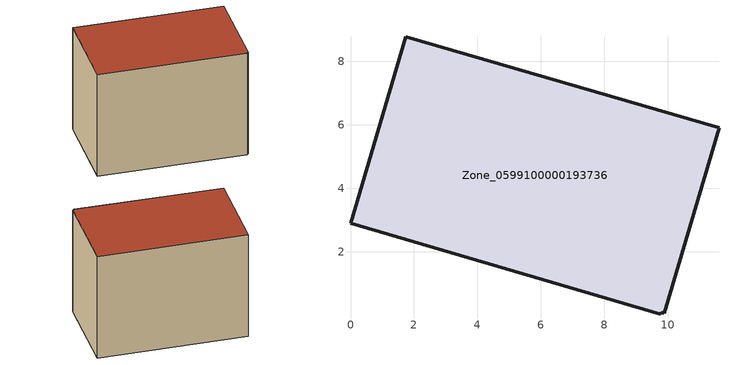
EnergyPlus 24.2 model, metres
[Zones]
Zone_0599100000193736
 floor ground (C_G): 9.79,0.1 9.78,0.03 0,2.89 1.74,8.78 11.61,5.91 9.89,0.07 z0.58
 wall outside (C_F): 11.61,5.91 1.74,8.78 0,2.89 9.78,0.03 9.79,0.1 9.89,0.07 11.61,5.91 z0.58:8.35
 roof outside (C_R): 9.79,0.1 9.89,0.07 11.61,5.91 1.74,8.78 0,2.89 9.78,0.03 z8.35
[BUILDING]
Pand.0599100000193736: North Axis=0; Terrain=City; Loads Convergence Tolerance Value=0.04; Temperature Convergence Tolerance Value=0.4; Solar Distribution=FullExterior; Maximum Number of Warmup Days=25; Minimum Number of Warmup Days=1
[Site:Location]
Rotterdam.The.Hague.AP_ZH_NLD Design_Conditions: Latitude=51.96; Longitude=4.45; Time Zone=1; Elevation=-4.5
[SITE:GROUNDTEMPERATURE:BUILDINGSURFACE]
18, 18, 18, 18, 18, 18, 18, 18, 18, 18, 18, 18
[MATERIAL] Thermal Absorptance=0.9; Solar Absorptance=0.7; Visible Absorptance=0.7
Name | Roughness | Thickness | Conductivity | Density | Specific Heat
G.TI.1965-1974 | MediumSmooth | 0.15 | 0.882353 | 540 | 1210
F.TI.1965-1974 | Rough | 0.3 | 0.697674 | 1920 | 840
R.TI.1965-1974 | MediumRough | 0.2 | 0.232558 | 1500 | 1000
[CONSTRUCTION]
C_G: G.TI.1965-1974
C_F: F.TI.1965-1974
C_R: R.TI.1965-1974
[ZONE]
Zone_0599100000193736: Type=1; Multiplier=1; Ceiling Height=Autocalculate; Volume=Autocalculate; Floor Area=autocalculate; Part of Total Floor Area=Yes
[ZONEINFILTRATION:DESIGNFLOWRATE]
Infil_Zone_0599100000193736: Zone or ZoneList or Space or SpaceList=Zone_0599100000193736; Schedule=AlwaysOn; Design Flow Rate Calculation Method=Flow/Area; Flow Rate per Floor Area=0.003; Constant Term Coefficient=1; Temperature Term Coefficient=0; Velocity Term Coefficient=0; Velocity Squared Term Coefficient=0
[HVACTEMPLATE:ZONE:IDEALLOADSAIRSYSTEM]
Zone_0599100000193736: Maximum Heating Supply Air Temperature=50; Minimum Cooling Supply Air Temperature=13; Maximum Heating Supply Air Humidity Ratio=0.0156; Minimum Cooling Supply Air Humidity Ratio=0.0077; Heating Limit=NoLimit; Cooling Limit=NoLimit; Dehumidification Control Type=ConstantSensibleHeatRatio; Cooling Sensible Heat Ratio=0.7; Dehumidification Setpoint=60; Humidification Control Type=None; Humidification Setpoint=30; Outdoor Air Method=None; Outdoor Air Flow Rate per Person=0.00944; Outdoor Air Flow Rate per Zone Floor Area=0; Outdoor Air Flow Rate per Zone=0; Demand Controlled Ventilation Type=None; Outdoor Air Economizer Type=NoEconomizer; Heat Recovery Type=None; Sensible Heat Recovery Effectiveness=0.7; Latent Heat Recovery Effectiveness=0.65
[ZONECONTROL:THERMOSTAT]
ThermostatControl_Zone_0599100000193736: Zone or ZoneList=Zone_0599100000193736; Control Type Schedule=DualSetpointControlType; Control 1=Thermostat_Zone_0599100000193736; Temperature Difference Between Cutout And Setpoint=0
[THERMOSTATSETPOINT:DUALSETPOINT]
Thermostat_Zone_0599100000193736: Heating Setpoint Temperature Schedule=HeatingSetpoint_Zone_0599100000193736; Cooling Setpoint Temperature Schedule=CoolingSetpoint_Zone_0599100000193736
[SCHEDULE:COMPACT]
HeatingSetpoint_Zone_0599100000193736: Through: 12/31, For: AllDays, Until: 24:00, 21
CoolingSetpoint_Zone_0599100000193736: Through: 12/31, For: AllDays, Until: 24:00, 24
DualSetpointControlType: Through: 12/31, For: AllDays, Until: 24:00, 4
AlwaysOn: Through: 12/31, For: AllDays, Until: 24:00, 1
